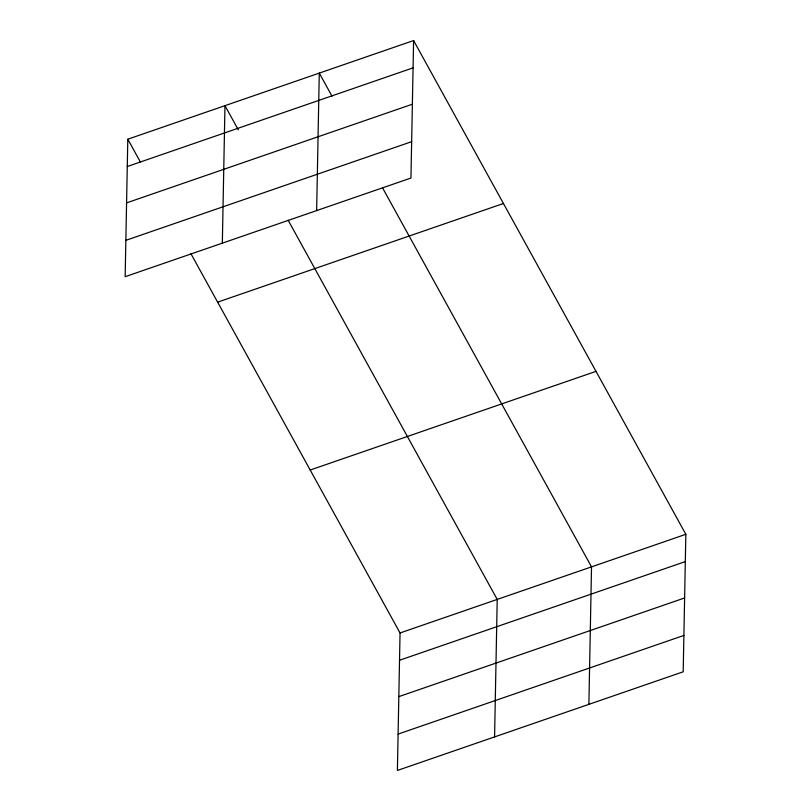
<?xml version="1.0" encoding="UTF-8"?>
<svg xmlns="http://www.w3.org/2000/svg" width="811" height="811" viewBox="0 0 811 811"><rect width="100%" height="100%" fill="white"/><g stroke="black" fill="none" stroke-linecap="round" stroke-linejoin="round"><path stroke-width="1.22" d="M127.803 139.208L125.158 276.693L410.954 178.035L413.6 40.55L127.803 139.208L140.546 162.332M222.336 243.158L224.971 105.663L238.322 129.882M316.645 210.596L319.281 73.112L332.034 96.225M190.93 253.711L400.046 632.965L397.4 770.45L683.197 671.792L685.842 534.307L413.6 40.55M494.578 736.905L497.214 599.42L288.108 220.166M588.887 704.343L591.523 566.859L382.417 187.605M127.276 166.519L413.073 67.86M126.577 202.882L412.373 104.213M125.857 240.34L411.653 141.682M217.642 302.148L503.438 203.49M310.207 470.025L595.994 371.367M400.046 632.965L685.842 534.307M399.519 660.266L685.315 561.607M398.819 696.629L684.616 597.971M398.1 734.087L683.896 635.429"/></g></svg>
